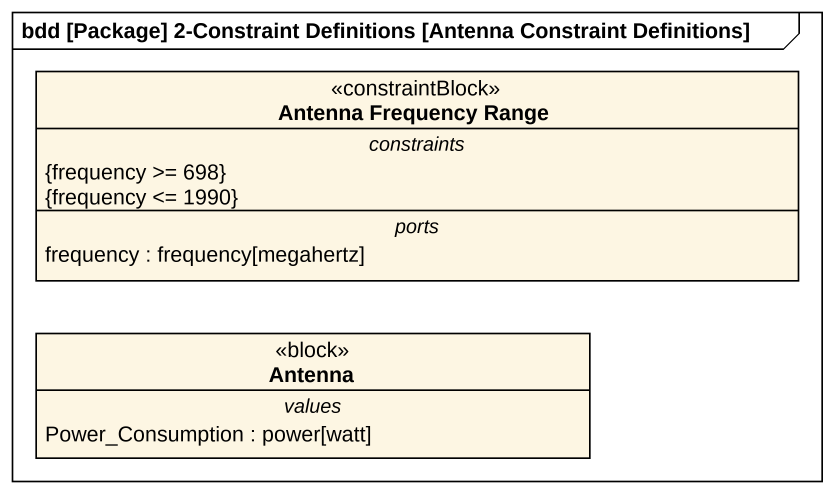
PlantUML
@startuml
mainframe bdd [Package] 2-Constraint Definitions [Antenna Constraint Definitions]
hide circle
hide empty members
class "Antenna Frequency Range" as Antenna_Frequency_Range <<constraintBlock>> {
  -- constraints --
  {frequency >= 698}
  {frequency <= 1990}
  -- ports --
  frequency : frequency[megahertz]
}
class Antenna <<block>> {
  -- values --
  Power_Consumption : power[watt]
}
@enduml
